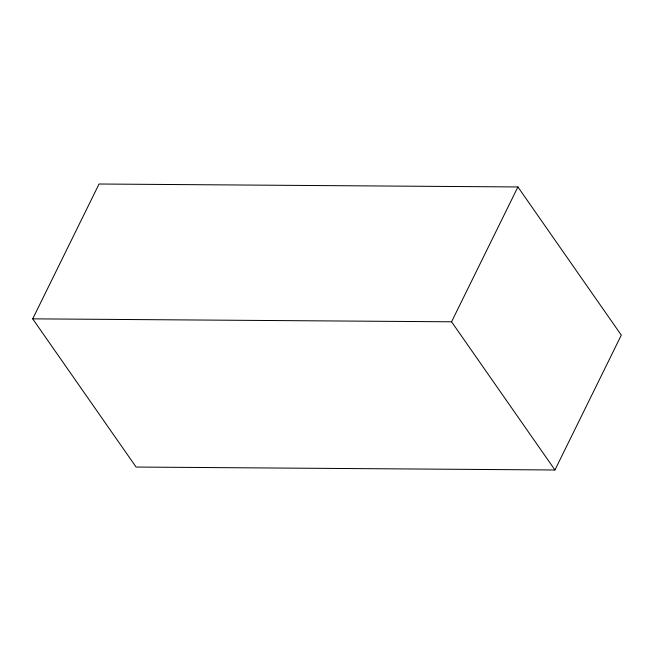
<?xml version="1.0" encoding="UTF-8"?>
<svg xmlns="http://www.w3.org/2000/svg" width="654" height="654" viewBox="0 0 654 654"><rect width="100%" height="100%" fill="white"/><g stroke="black" fill="none" stroke-linecap="round" stroke-linejoin="round"><path stroke-width="0.98" d="M32.7 318.85L99.048 184.011L517.911 186.954L621.3 335.15L554.952 469.989L136.089 467.046L32.7 318.85L451.562 321.793L554.952 469.989M451.562 321.793L517.911 186.954"/></g></svg>
